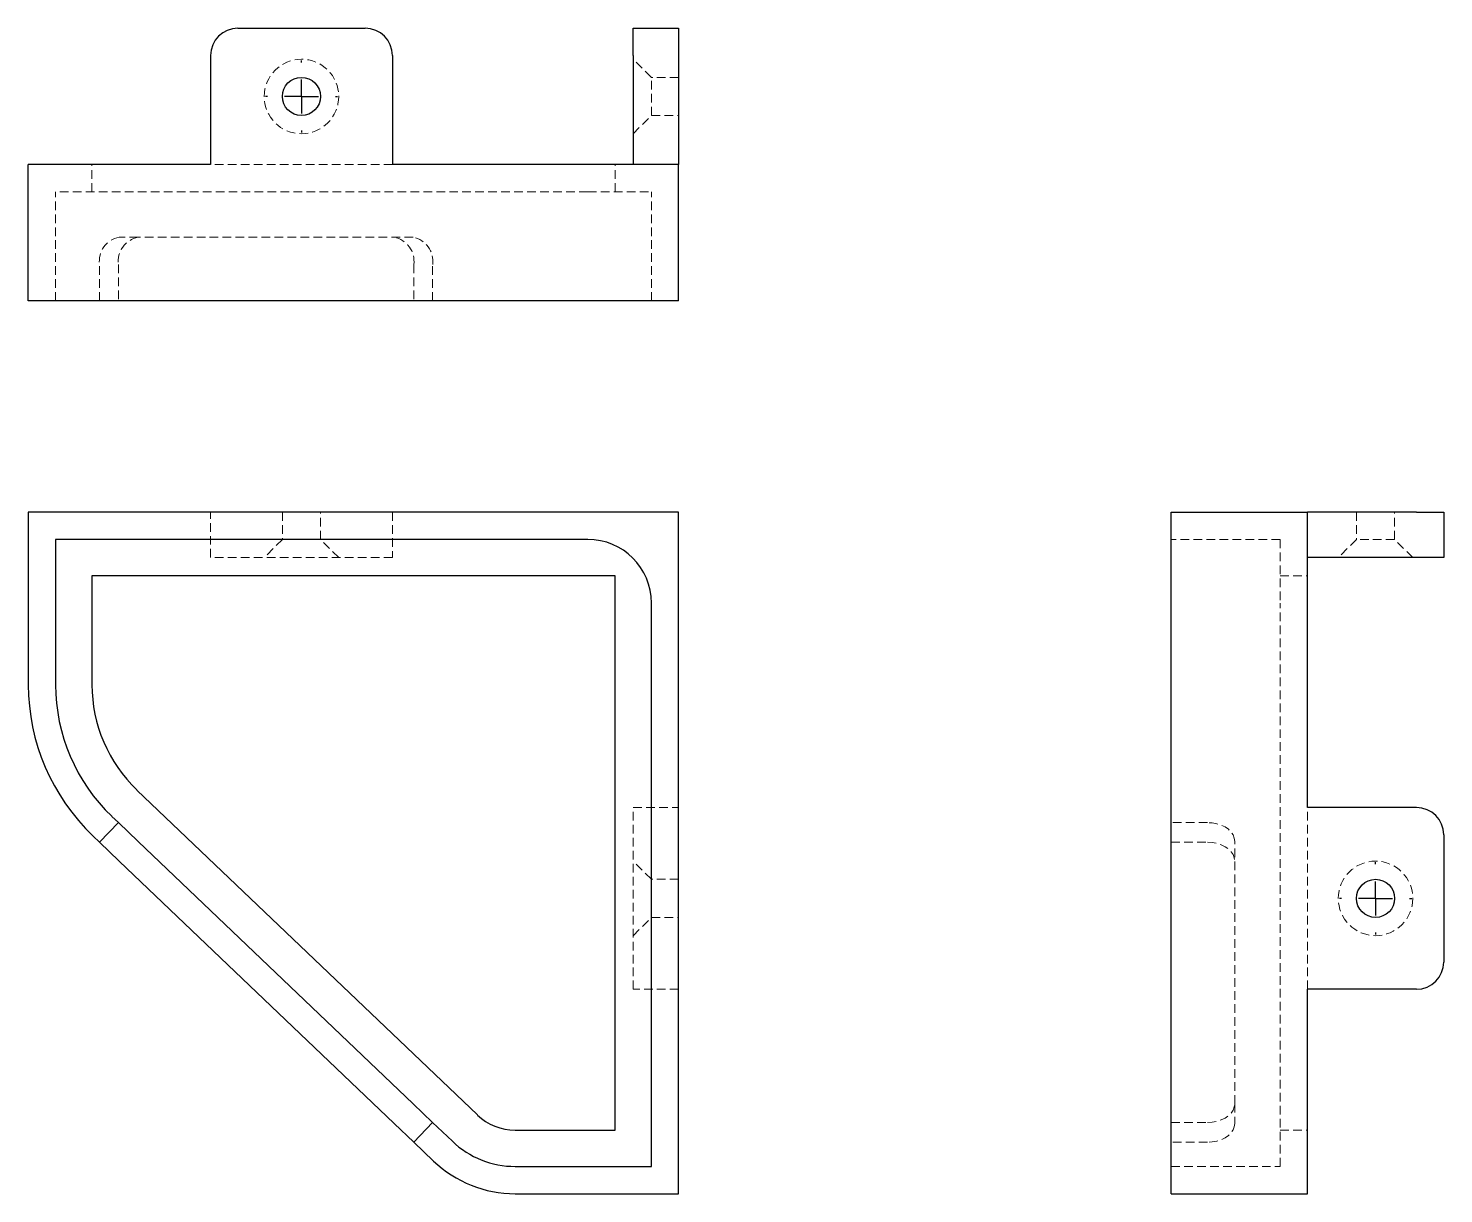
# Model space of a CAD drawing. Header units: millimetres. Extents: x 35 to 243, y 7 to 178.
import ezdxf

# ---------------------------------------------------------------- set-up
doc = ezdxf.new("R2010")
doc.units = ezdxf.units.MM
doc.linetypes.add('HIDDEN', pattern=[1.905, 1.27, -0.635])
doc.layers.add('10', color=7, linetype='Continuous')

# ---------------------------------------------------------------- blocks, each defined once
blk = doc.blocks.new('SW_CENTERMARKSYMBOL_0')
at = {"layer": '10', "color": 0}
for p, q in [((0, 5), (0, 5.3)), ((0, 0), (0, 2.5)), ((-5, 0), (-5.3, 0)), ((0, 0), (-2.5, 0)), ((0, 0), (0, -2.5)), ((0, 0), (2.5, 0)), ((5, 0), (5.3, 0)), ((0, -5), (0, -5.3))]:
    blk.add_line(p, q, dxfattribs=at)
blk = doc.blocks.new('SW_CENTERMARKSYMBOL_1')
at = {"layer": '10', "color": 0}
for p, q in [((0, 5), (0, 5.3)), ((0, 0), (0, 2.5)), ((-5, 0), (-5.3, 0)), ((0, 0), (-2.5, 0)), ((0, 0), (0, -2.5)), ((0, 0), (2.5, 0)), ((5, 0), (5.3, 0)), ((0, -5), (0, -5.3))]:
    blk.add_line(p, q, dxfattribs=at)

msp = doc.modelspace()

# ---------------------------------------------------------------- linework, layer by layer
at = {"color": 7, "linetype": 'Continuous', "lineweight": 25}
for p, q in [((66.04, 178), (84.71, 178)), ((124.05, 178), (130.72, 178)), ((124.05, 174), (124.05, 178)), ((130.72, 178), (130.72, 174)), ((62.04, 174), (62.04, 158)), ((88.71, 174), (88.71, 158)), ((124.05, 174), (124.05, 158)), ((130.72, 174), (130.72, 158)), ((35.28, 138), (35.28, 158)), ((62.04, 158), (35.28, 158)), ((130.72, 158), (88.71, 158)), ((130.72, 138), (130.72, 158)), ((130.72, 138), (35.28, 138)), ((35.28, 107), (35.28, 81.67)), ((130.72, 107), (35.28, 107)), ((130.72, 7), (130.72, 107)), ((203, 7), (203, 107)), ((203, 107), (223, 107)), ((223, 63.66), (223, 107)), ((239, 107), (223, 107)), ((239, 107), (243, 107)), ((243, 107), (243, 100.33)), ((117.39, 103), (39.28, 103)), ((39.28, 103), (39.28, 81.67)), ((239, 100.33), (223, 100.33)), ((243, 100.33), (239, 100.33)), ((121.39, 97.67), (44.61, 97.67)), ((44.61, 97.67), (44.61, 81.67)), ((121.39, 16.33), (121.39, 97.67)), ((126.72, 11), (126.72, 93.67)), ((51.22, 66.23), (101.2, 18.55)), ((47.54, 62.37), (48.5, 61.45)), ((239, 63.66), (223, 63.66)), ((48.5, 61.45), (45.74, 58.56)), ((51.39, 58.7), (48.5, 61.45)), ((44.78, 59.48), (45.74, 58.56)), ((45.74, 58.56), (48.63, 55.81)), ((91.74, 20.2), (51.39, 58.7)), ((243, 59.66), (243, 40.99)), ((48.63, 55.81), (88.98, 17.31)), ((223, 7), (223, 36.99)), ((239, 36.99), (223, 36.99)), ((94.62, 17.45), (91.74, 20.2)), ((88.98, 17.31), (91.86, 14.55)), ((94.62, 17.45), (91.86, 14.55)), ((94.62, 17.45), (97.52, 14.69)), ((91.86, 14.55), (94.76, 11.79)), ((106.72, 16.33), (121.39, 16.33)), ((106.72, 11), (126.72, 11)), ((106.72, 7), (130.72, 7)), ((203, 7), (223, 7))]:
    msp.add_line(p, q, dxfattribs=at)
at = {"color": 7, "linetype": 'HIDDEN', "lineweight": 18}
for p, q in [((126.72, 170.8), (124.05, 173.47)), ((126.72, 165.2), (126.72, 170.8)), ((130.72, 170.8), (126.72, 170.8)), ((124.05, 162.53), (126.72, 165.2)), ((126.72, 165.2), (130.72, 165.2)), ((44.61, 154), (44.61, 158)), ((88.71, 158), (62.04, 158)), ((121.39, 154), (121.39, 158)), ((39.28, 138), (39.28, 154)), ((117.39, 154), (39.28, 154)), ((117.39, 154), (126.72, 154)), ((126.72, 138), (126.72, 154)), ((51.39, 147.33), (48.63, 147.33)), ((91.74, 147.33), (51.39, 147.33)), ((45.74, 138), (45.74, 143.35)), ((48.5, 143.35), (48.5, 138)), ((91.86, 143.35), (91.86, 138)), ((94.62, 138), (94.62, 143.35)), ((62.04, 100.33), (62.04, 107)), ((72.57, 107), (72.57, 103)), ((78.17, 103), (78.17, 107)), ((88.71, 107), (88.71, 100.33)), ((230.2, 107), (230.2, 103)), ((235.8, 103), (235.8, 107)), ((72.57, 103), (69.91, 100.33)), ((80.84, 100.33), (78.17, 103)), ((219, 103), (203, 103)), ((219, 103), (219, 93.67)), ((230.2, 103), (227.53, 100.33)), ((235.8, 103), (230.2, 103)), ((238.47, 100.33), (235.8, 103)), ((88.71, 100.33), (62.04, 100.33)), ((219, 97.67), (223, 97.67)), ((219, 11), (219, 93.67)), ((124.05, 36.99), (124.05, 63.66)), ((124.05, 63.66), (130.72, 63.66)), ((223, 36.99), (223, 63.66)), ((208.35, 61.45), (203, 61.45)), ((203, 58.56), (208.35, 58.56)), ((212.33, 20.2), (212.33, 58.7)), ((126.72, 53.13), (124.05, 55.79)), ((130.72, 53.13), (126.72, 53.13)), ((124.05, 44.86), (126.72, 47.53)), ((126.72, 47.53), (130.72, 47.53)), ((130.72, 36.99), (124.05, 36.99)), ((212.33, 20.2), (212.33, 17.31)), ((203, 17.45), (208.35, 17.45)), ((208.35, 14.55), (203, 14.55)), ((219, 16.33), (223, 16.33)), ((203, 11), (219, 11))]:
    msp.add_line(p, q, dxfattribs=at)
at = {"color": 7, "linetype": 'HIDDEN', "lineweight": 18, "flags": 128}
for points in [[(212.33, 58.7), (212.27, 59.18), (212.09, 59.64), (211.8, 60.08), (211.4, 60.47), (210.91, 60.81), (210.34, 61.08), (209.71, 61.29), (209.04, 61.41), (208.35, 61.45)], [(208.35, 58.56), (209.04, 58.52), (209.71, 58.39), (210.34, 58.19), (210.91, 57.91), (211.4, 57.58), (211.8, 57.18), (212.09, 56.75), (212.27, 56.28), (212.33, 55.81)], [(208.35, 17.45), (209.04, 17.49), (209.71, 17.61), (210.34, 17.82), (210.91, 18.09), (211.4, 18.43), (211.8, 18.82), (212.09, 19.26), (212.27, 19.72), (212.33, 20.2)], [(212.33, 17.31), (212.27, 16.83), (212.09, 16.36), (211.8, 15.93), (211.4, 15.54), (210.91, 15.2), (210.34, 14.92), (209.71, 14.72), (209.04, 14.6), (208.35, 14.55)]]:
    msp.add_lwpolyline(points, dxfattribs=at)
at = {"color": 7, "linetype": 'HIDDEN', "lineweight": 18}
for centre in [(75.37, 168), (233, 50.33)]:
    msp.add_circle(centre, 5.47, dxfattribs=at)
at = {"color": 7, "linetype": 'Continuous', "lineweight": 25}
for centre in [(75.37, 168), (233, 50.33)]:
    msp.add_circle(centre, 2.8, dxfattribs=at)
for centre, radius, start, end in [((66.04, 174), 4, 90, 180), ((84.71, 174), 4, 0, 90), ((117.39, 93.67), 9.33, 0, 90), ((65.95, 81.67), 30.67, 180, 226.3444), ((65.95, 81.67), 26.67, 180, 226.3444), ((65.95, 81.67), 21.33, 180, 226.3444), ((239, 59.66), 4, 0, 90), ((239, 40.99), 4, 270, 0), ((106.72, 24.33), 8, 226.3444, 270), ((106.72, 24.33), 13.33, 226.3444, 270), ((106.72, 24.33), 17.33, 226.3444, 270)]:
    msp.add_arc(centre, radius, start, end, dxfattribs=at)
at = {"color": 7, "linetype": 'HIDDEN', "lineweight": 18}
for centre, radius, start, end in [((49.25, 143.84), 3.55, 100.2183, 188.01), ((52.07, 143.8), 3.6, 100.9537, 187.2746), ((88.29, 143.8), 3.6, 352.7254, 79.0463), ((91.11, 143.84), 3.55, 351.99, 79.7817)]:
    msp.add_arc(centre, radius, start, end, dxfattribs=at)

# ---------------------------------------------------------------- block references
at = {"layer": '10'}
for name, p in [('SW_CENTERMARKSYMBOL_0', (75.37, 168)), ('SW_CENTERMARKSYMBOL_1', (233, 50.33))]:
    msp.add_blockref(name, p, dxfattribs=at)

doc.saveas('drawing.dxf')
